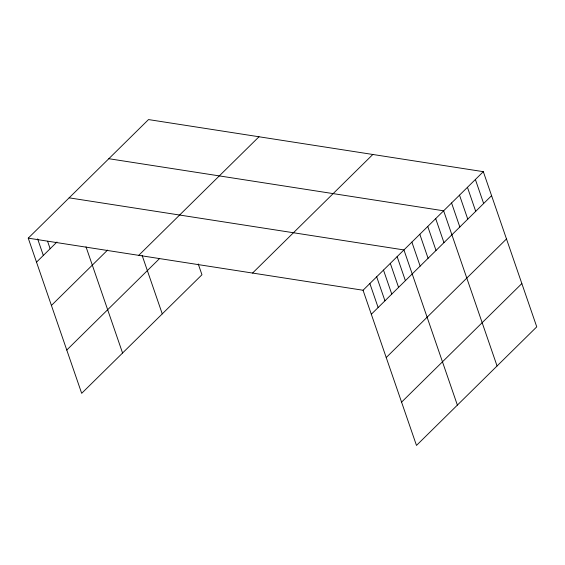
<?xml version="1.0" encoding="UTF-8"?>
<svg xmlns="http://www.w3.org/2000/svg" width="565" height="565" viewBox="0 0 565 565"><rect width="100%" height="100%" fill="white"/><g stroke="black" fill="none" stroke-linecap="round" stroke-linejoin="round"><path stroke-width="0.85" d="M28.25 238.155L148.517 119.575L483.322 171.668L536.75 326.845L416.483 445.425L363.048 290.248L28.25 238.155L81.678 393.332L201.952 274.752L198.223 263.926M36.513 262.16L56.959 242.004M51.422 305.446L107.576 250.076M138.736 255.345L259.003 136.765M66.776 350.046L159.57 258.558M252.569 273.057L372.836 154.478M363.048 290.248L483.322 171.668M371.318 314.253L491.585 195.674M386.22 357.539L506.487 238.96M401.574 402.139L521.848 283.559M108.833 158.709L443.631 210.802L497.059 365.972M69.142 197.842L403.94 249.935L457.375 405.105M475.384 179.493L483.647 203.499M467.446 187.319L475.709 211.324M459.507 195.144L467.771 219.149M451.569 202.976L459.832 226.982M435.693 218.627L443.956 242.632M427.754 226.452L436.018 250.457M419.816 234.277L428.079 258.283M411.878 242.103L420.148 266.108M397.124 256.651L405.395 280.657M390.309 263.375L398.579 287.38M383.494 270.091L391.764 294.097M376.678 276.808L384.949 300.813M369.863 283.531L378.133 307.537M142.147 255.465L162.261 313.879M86.007 246.82L122.57 353.012M47.58 241.276L50.144 248.72M37.629 238.889L43.328 255.444"/></g></svg>
